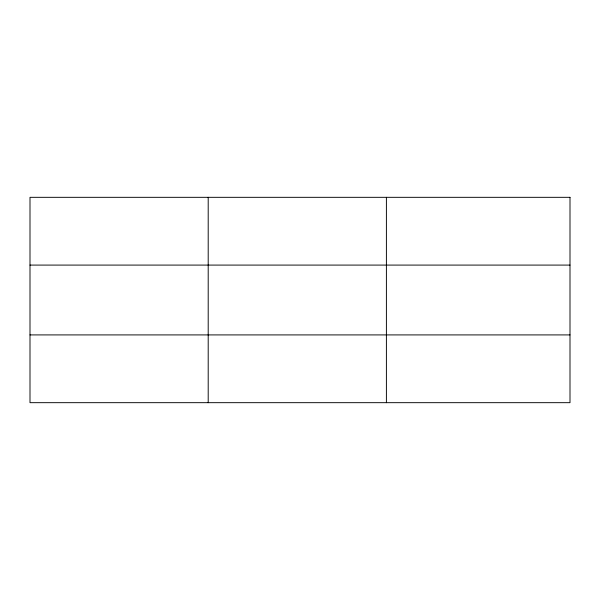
<?xml version="1.0" encoding="UTF-8"?>
<svg xmlns="http://www.w3.org/2000/svg" width="600" height="600" viewBox="0 0 600 600"><rect width="100%" height="100%" fill="white"/><g stroke="black" fill="none" stroke-linecap="round" stroke-linejoin="round"><path stroke-width="0.9" d="M208.2 197.325L208.2 402.675M386.4 197.325L386.4 402.675M30 265.087L570 265.087M30 334.913L570 334.913M570 197.325L570 402.675L30 402.675L30 197.325L570 197.325"/></g></svg>
